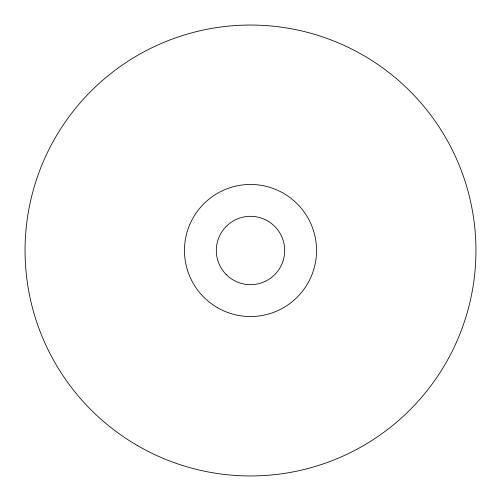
<?xml version="1.0" encoding="UTF-8"?>
<svg xmlns="http://www.w3.org/2000/svg" width="501" height="501" viewBox="0 0 501 501"><rect width="100%" height="100%" fill="white"/><g stroke="black" fill="none" stroke-linecap="round" stroke-linejoin="round"><path stroke-width="0.75" d="M226.333 274.667A34.181 34.181 0 0 0 283.516 259.349A34.181 34.181 0 0 0 241.651 217.484A34.181 34.181 0 0 0 226.333 274.667M217.484 307.689A66.032 66.032 0 0 0 316.532 250.5A66.032 66.032 0 0 0 217.484 193.311A66.032 66.032 0 0 0 217.484 307.689M137.775 445.746A225.45 225.45 0 0 0 475.95 250.5A225.45 225.45 0 0 0 137.775 55.254A225.45 225.45 0 0 0 137.775 445.746"/></g></svg>
